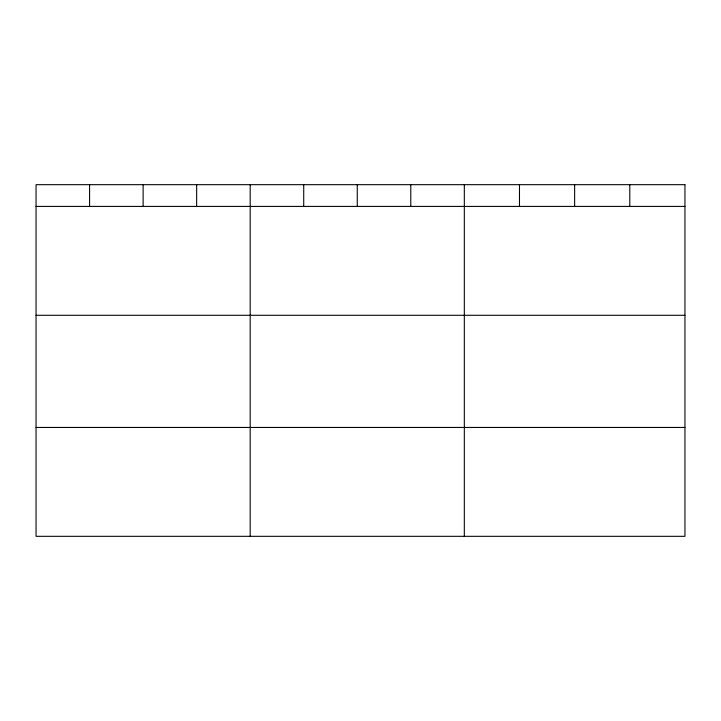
<?xml version="1.0" encoding="UTF-8"?>
<svg xmlns="http://www.w3.org/2000/svg" width="721" height="721" viewBox="0 0 721 721"><rect width="100%" height="100%" fill="white"/><g stroke="black" fill="none" stroke-linecap="round" stroke-linejoin="round"><path stroke-width="1.08" d="M36.05 206.413L684.95 206.413M36.05 315.284L684.95 315.284M36.05 427.454L684.95 427.454M629.793 184.675L629.793 206.413M574.637 184.675L574.637 206.413M519.481 184.675L519.481 206.413M464.324 184.675L464.324 536.325M410.79 184.675L410.79 206.413M357.255 184.675L357.255 206.413M303.721 184.675L303.721 206.413M250.187 184.675L250.187 536.325M196.653 184.675L196.653 206.413M143.119 184.675L143.119 206.413M89.584 184.675L89.584 206.413M684.95 184.675L36.05 184.675L36.05 536.325L684.95 536.325L684.95 184.675"/></g></svg>
